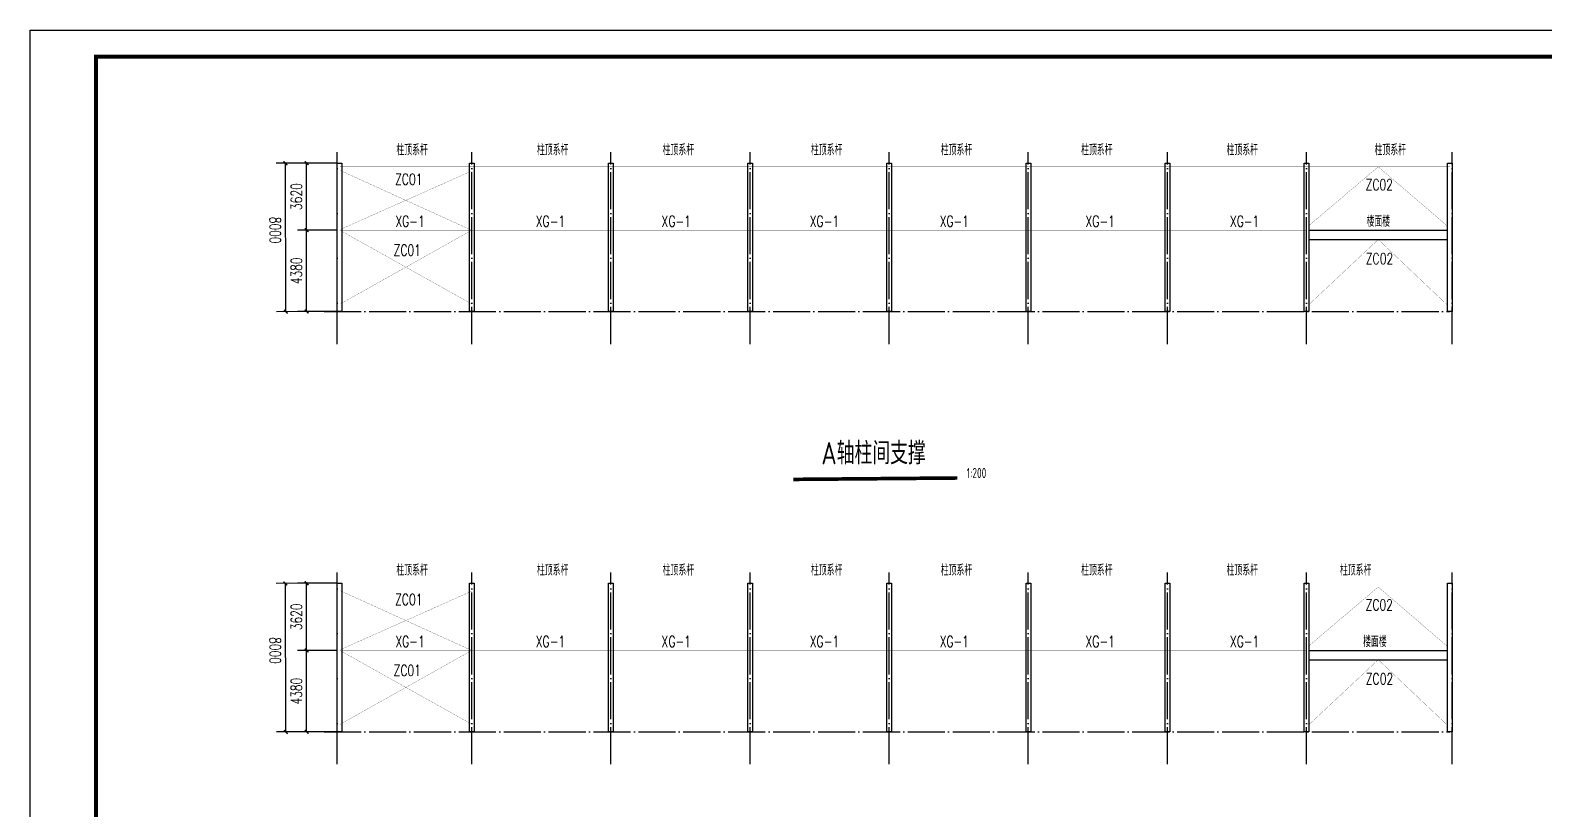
# Model space of a CAD drawing. Extents: x 180850 to 1399066, y 113487 to 334416.
# Drawn here: x 797005 to 878638, y 178382 to 220382 of the extents above; entities that cross this region are included whole.
import ezdxf

# ---------------------------------------------------------------- set-up
doc = ezdxf.new("R2010")
doc.units = 0
doc.header["$LTSCALE"] = 1000
doc.linetypes.add('DASH', pattern=[0.35, 0.25, -0.1])
doc.linetypes.add('DOTE', pattern=[2.42, 2, -0.2, 0.02, -0.2])
for name, color, linetype in [('AXIS', 3, 'Continuous'), ('DIM_SYMB', 3, 'Continuous'), ('DOTE', 1, 'Continuous'), ('GZ', 50, 'Continuous'), ('NUM', 7, 'Continuous'), ('PUB_TEXT', 7, 'Continuous'), ('PUB_TITLE', 4, 'Continuous'), ('SC', 3, 'Continuous'), ('XG', 6, 'Continuous')]:
    doc.layers.add(name, color=color, linetype=linetype)
doc.styles.add('_TCH_DIM', font='SIMPLEX', dxfattribs={"bigfont": 'GBCBIG'})
doc.styles.add('_TCH_DIM_T3', font='SIMPLEX', dxfattribs={"width": 0.705882, "bigfont": 'GBCBIG'})
doc.styles.add('TSSD_Norm', font='tssdeng.shx', dxfattribs={"bigfont": 'hztxt.shx'})
doc.dimstyles.new('_TCH_ARCH&&200', dxfattribs={"dimtxt": 595, "dimasz": 200, "dimexe": 500, "dimexo": 600, "dimgap": 252.5, "dimtad": 1, "dimdec": 0, "dimzin": 0, "dimdsep": 46, "dimtxsty": '_TCH_DIM_T3', "dimblk": 'ARCHTICK', "dimcen": 0.09, "dimclrt": 7, "dimazin": 2, "dimtfac": 1, "dimtdec": 0, "dimtix": 1, "dimtmove": 2, "dimatfit": 3, "dimfxl": 1, "dimtolj": 1, "dimtzin": 0, "dimarcsym": 0})

# ---------------------------------------------------------------- blocks, each defined once
blk = doc.blocks.new('_ArchTick')
at = {"color": 0, "linetype": 'ByBlock', "const_width": 0.4}
blk.add_lwpolyline([(-0.5, -0.5), (0.5, 0.5)], dxfattribs=at)
blk = doc.blocks.new('*D219')
at = {"layer": 'AXIS', "color": 0, "lineweight": -2, "transparency": 16777216}
for p, q in [((813497, 213225), (810258, 213215)), ((810783, 205217), (810758, 213217)), ((813522, 205225), (810283, 205215))]:
    blk.add_line(p, q, dxfattribs=at)
at = {"layer": 'Defpoints', "color": 0, "transparency": 16777216}
for p in [(810758, 213217), (814097, 213227), (814122, 205227)]:
    blk.add_point(p, dxfattribs=at)
at = {"layer": 'AXIS', "color": 0, "lineweight": -2, "transparency": 16777216, "xscale": 200, "yscale": 200, "zscale": 200}
for p, rotation in [((810758, 213217), 90.17904874766555), ((810783, 205217), 270.1790487476655)]:
    blk.add_blockref('_ArchTick', p, dxfattribs=dict(at, rotation=rotation))
at = {"layer": 'AXIS', "color": 7, "transparency": 16777216, "insert": (810208, 209607), "char_height": 595, "attachment_point": 5, "rotation": 270.17905, "style": '_TCH_DIM_T3'}
blk.add_mtext('\\A1;8000', dxfattribs=at)
blk = doc.blocks.new('*D220')
at = {"layer": 'AXIS', "color": 0, "lineweight": -2, "transparency": 16777216}
for p, q in [((813497, 209607), (811403, 209607)), ((811903, 205227), (811903, 209607)), ((813497, 205227), (811403, 205227))]:
    blk.add_line(p, q, dxfattribs=at)
at = {"layer": 'Defpoints', "color": 0, "transparency": 16777216}
for p in [(811903, 209607), (814097, 209607), (814097, 205227)]:
    blk.add_point(p, dxfattribs=at)
at = {"layer": 'AXIS', "color": 0, "lineweight": -2, "transparency": 16777216, "xscale": 200, "yscale": 200, "zscale": 200}
for p, rotation in [((811903, 209607), 90), ((811903, 205227), 270)]:
    blk.add_blockref('_ArchTick', p, dxfattribs=dict(at, rotation=rotation))
at = {"layer": 'AXIS', "color": 7, "transparency": 16777216, "insert": (811353, 207417), "char_height": 595, "attachment_point": 5, "rotation": 90, "style": '_TCH_DIM_T3'}
blk.add_mtext('\\A1;4380', dxfattribs=at)
blk = doc.blocks.new('*D221')
at = {"layer": 'AXIS', "color": 0, "lineweight": -2, "transparency": 16777216}
for p, q in [((813497, 213227), (811403, 213227)), ((811903, 209607), (811903, 213227)), ((813497, 209607), (811403, 209607))]:
    blk.add_line(p, q, dxfattribs=at)
at = {"layer": 'Defpoints', "color": 0, "transparency": 16777216}
for p in [(811903, 213227), (814097, 213227), (814097, 209607)]:
    blk.add_point(p, dxfattribs=at)
at = {"layer": 'AXIS', "color": 0, "lineweight": -2, "transparency": 16777216, "xscale": 200, "yscale": 200, "zscale": 200}
for p, rotation in [((811903, 213227), 90), ((811903, 209607), 270)]:
    blk.add_blockref('_ArchTick', p, dxfattribs=dict(at, rotation=rotation))
at = {"layer": 'AXIS', "color": 7, "transparency": 16777216, "insert": (811353, 211417), "char_height": 595, "attachment_point": 5, "rotation": 90, "style": '_TCH_DIM_T3'}
blk.add_mtext('\\A1;3620', dxfattribs=at)
blk = doc.blocks.new('*D663')
at = {"layer": 'AXIS', "color": 0, "lineweight": -2, "transparency": 16777216}
for p, q in [((813497, 190581), (810258, 190571)), ((810783, 182572), (810758, 190572)), ((813522, 182581), (810283, 182571))]:
    blk.add_line(p, q, dxfattribs=at)
at = {"layer": 'Defpoints', "color": 0, "transparency": 16777216}
for p in [(810758, 190572), (814097, 190583), (814122, 182583)]:
    blk.add_point(p, dxfattribs=at)
at = {"layer": 'AXIS', "color": 0, "lineweight": -2, "transparency": 16777216, "xscale": 200, "yscale": 200, "zscale": 200}
for p, rotation in [((810758, 190572), 90.17904874766555), ((810783, 182572), 270.1790487476655)]:
    blk.add_blockref('_ArchTick', p, dxfattribs=dict(at, rotation=rotation))
at = {"layer": 'AXIS', "color": 7, "transparency": 16777216, "insert": (810208, 186963), "char_height": 595, "attachment_point": 5, "rotation": 270.17905, "style": '_TCH_DIM_T3'}
blk.add_mtext('\\A1;8000', dxfattribs=at)
blk = doc.blocks.new('*D664')
at = {"layer": 'AXIS', "color": 0, "lineweight": -2, "transparency": 16777216}
for p, q in [((813497, 186963), (811403, 186963)), ((811903, 182583), (811903, 186963)), ((813497, 182583), (811403, 182583))]:
    blk.add_line(p, q, dxfattribs=at)
at = {"layer": 'Defpoints', "color": 0, "transparency": 16777216}
for p in [(811903, 186963), (814097, 186963), (814097, 182583)]:
    blk.add_point(p, dxfattribs=at)
at = {"layer": 'AXIS', "color": 0, "lineweight": -2, "transparency": 16777216, "xscale": 200, "yscale": 200, "zscale": 200}
for p, rotation in [((811903, 186963), 90), ((811903, 182583), 270)]:
    blk.add_blockref('_ArchTick', p, dxfattribs=dict(at, rotation=rotation))
at = {"layer": 'AXIS', "color": 7, "transparency": 16777216, "insert": (811353, 184773), "char_height": 595, "attachment_point": 5, "rotation": 90, "style": '_TCH_DIM_T3'}
blk.add_mtext('\\A1;4380', dxfattribs=at)
blk = doc.blocks.new('*D665')
at = {"layer": 'AXIS', "color": 0, "lineweight": -2, "transparency": 16777216}
for p, q in [((813497, 190583), (811403, 190583)), ((811903, 186963), (811903, 190583)), ((813497, 186963), (811403, 186963))]:
    blk.add_line(p, q, dxfattribs=at)
at = {"layer": 'Defpoints', "color": 0, "transparency": 16777216}
for p in [(811903, 190583), (814097, 190583), (814097, 186963)]:
    blk.add_point(p, dxfattribs=at)
at = {"layer": 'AXIS', "color": 0, "lineweight": -2, "transparency": 16777216, "xscale": 200, "yscale": 200, "zscale": 200}
for p, rotation in [((811903, 190583), 90), ((811903, 186963), 270)]:
    blk.add_blockref('_ArchTick', p, dxfattribs=dict(at, rotation=rotation))
at = {"layer": 'AXIS', "color": 7, "transparency": 16777216, "insert": (811353, 188773), "char_height": 595, "attachment_point": 5, "rotation": 90, "style": '_TCH_DIM_T3'}
blk.add_mtext('\\A1;3620', dxfattribs=at)

msp = doc.modelspace()

# ---------------------------------------------------------------- linework, layer by layer
for p, q in [((865930.54, 209607.04), (873402.54, 209607.04)), ((865930.54, 209107.04), (873402.54, 209107.04)), ((865930.54, 186962.88), (873402.54, 186962.88)), ((865930.54, 186462.88), (873402.54, 186462.88))]:
    msp.add_line(p, q)
at = {"layer": 'DIM_SYMB', "const_width": 196}
msp.add_lwpolyline([(838142.63, 196181.04), (846978.15, 196256.69)], dxfattribs=at)
at = {"layer": 'DOTE', "linetype": 'DOTE'}
for p, q in [((813552.54, 203477.04), (813552.54, 213816.3)), ((820802.54, 203477.04), (820802.54, 213816.3)), ((828302.54, 203477.04), (828302.54, 213816.3)), ((835802.54, 203477.04), (835802.54, 213816.3)), ((843302.54, 203477.04), (843302.54, 213816.3)), ((850802.54, 203477.04), (850802.54, 213816.3)), ((858302.54, 203477.04), (858302.54, 213816.3)), ((865802.54, 203477.04), (865802.54, 213816.3)), ((873652.54, 203477.04), (873652.54, 213816.3)), ((812846.89, 205227.04), (873524.54, 205227.04)), ((813552.54, 180832.88), (813552.54, 191172.14)), ((820802.54, 180832.88), (820802.54, 191172.14)), ((828302.54, 180832.88), (828302.54, 191172.14)), ((835802.54, 180832.88), (835802.54, 191172.14)), ((843302.54, 180832.88), (843302.54, 191172.14)), ((850802.54, 180832.88), (850802.54, 191172.14)), ((858302.54, 180832.88), (858302.54, 191172.14)), ((865802.54, 180832.88), (865802.54, 191172.14)), ((873652.54, 180832.88), (873652.54, 191172.14)), ((812846.89, 182582.88), (873524.54, 182582.88))]:
    msp.add_line(p, q, dxfattribs=at)
at = {"layer": 'GZ'}
for points in [[(813552.54, 205227.04), (813552.54, 213227.04), (813802.54, 213227.04), (813802.54, 205227.04)], [(820680.54, 205227.04), (820680.54, 213227.04), (820930.54, 213227.04), (820930.54, 205227.04)], [(828180.54, 205227.04), (828180.54, 213227.04), (828430.54, 213227.04), (828430.54, 205227.04)], [(835680.54, 205227.04), (835680.54, 213227.04), (835930.54, 213227.04), (835930.54, 205227.04)], [(843180.54, 205227.04), (843180.54, 213227.04), (843430.54, 213227.04), (843430.54, 205227.04)], [(850680.54, 205227.04), (850680.54, 213227.04), (850930.54, 213227.04), (850930.54, 205227.04)], [(858180.54, 205227.04), (858180.54, 213227.04), (858430.54, 213227.04), (858430.54, 205227.04)], [(865680.54, 205227.04), (865680.54, 213227.04), (865930.54, 213227.04), (865930.54, 205227.04)], [(873402.54, 205227.04), (873402.54, 213227.04), (873652.54, 213227.04), (873652.54, 205227.04)], [(813552.54, 182582.88), (813552.54, 190582.88), (813802.54, 190582.88), (813802.54, 182582.88)], [(820680.54, 182582.88), (820680.54, 190582.88), (820930.54, 190582.88), (820930.54, 182582.88)], [(828180.54, 182582.88), (828180.54, 190582.88), (828430.54, 190582.88), (828430.54, 182582.88)], [(835680.54, 182582.88), (835680.54, 190582.88), (835930.54, 190582.88), (835930.54, 182582.88)], [(843180.54, 182582.88), (843180.54, 190582.88), (843430.54, 190582.88), (843430.54, 182582.88)], [(850680.54, 182582.88), (850680.54, 190582.88), (850930.54, 190582.88), (850930.54, 182582.88)], [(858180.54, 182582.88), (858180.54, 190582.88), (858430.54, 190582.88), (858430.54, 182582.88)], [(865680.54, 182582.88), (865680.54, 190582.88), (865930.54, 190582.88), (865930.54, 182582.88)], [(873402.54, 182582.88), (873402.54, 190582.88), (873652.54, 190582.88), (873652.54, 182582.88)]]:
    msp.add_lwpolyline(points, close=True, dxfattribs=at)
at = {"layer": 'PUB_TITLE'}
msp.add_lwpolyline([(797005.45, 220381.89), (915934.63, 220381.89), (915934.63, 136381.97), (797005.45, 136381.97)], close=True, dxfattribs=at)
at = {"layer": 'PUB_TITLE', "const_width": 212.12}
msp.add_lwpolyline([(800540.8, 137796.11), (800540.8, 218967.75), (914520.49, 218967.75), (914520.49, 137796.11)], close=True, dxfattribs=at)
at = {"layer": 'SC', "const_width": 10}
for points in [[(820808.95, 205627.39), (813696.8, 209607.04), (813911.7, 209734.78), (820802.54, 212804.11)], [(813702.54, 205627.39), (820799.54, 209607.04), (813709.98, 212827.73)], [(865896.13, 209829.96), (869666.54, 213027.04)], [(873393.13, 209829.96), (869666.54, 213027.04)], [(865896.13, 205573.01), (869666.54, 209107.04)], [(873393.13, 205573.01), (869666.54, 209107.04)], [(865896.13, 187185.8), (869666.54, 190382.88)], [(873393.13, 187185.8), (869666.54, 190382.88)], [(820808.95, 182983.23), (813696.8, 186962.88), (813911.7, 187090.62), (820802.54, 190159.95)], [(813702.54, 182983.23), (820799.54, 186962.88), (813709.98, 190183.57)], [(865896.13, 182935.61), (869666.54, 186462.88)], [(873393.13, 182935.61), (869666.54, 186462.88)]]:
    msp.add_lwpolyline(points, dxfattribs=at)
at = {"layer": 'XG', "linetype": 'DASH', "const_width": 10}
for points in [[(813702.54, 213027.04), (828302.54, 213027.04)], [(828302.54, 213027.04), (873524.54, 213027.04)], [(813827.54, 209607.04), (828302.54, 209607.04)], [(828302.54, 209607.04), (865802.54, 209607.04)], [(813702.54, 190382.88), (828302.54, 190382.88)], [(828302.54, 190382.88), (873524.54, 190382.88)], [(813827.54, 186962.88), (828302.54, 186962.88)], [(828302.54, 186962.88), (865802.54, 186962.88)]]:
    msp.add_lwpolyline(points, dxfattribs=at)

# ---------------------------------------------------------------- texts
at = {"layer": 'NUM', "linetype": 'ByBlock', "style": 'TSSD_Norm', "width": 0.8}
msp.add_text('A轴柱间支撑', height=1200, dxfattribs=at).set_placement((839649.22, 196994.04))
at = {"layer": 'NUM', "style": 'TSSD_Norm', "width": 0.7}
msp.add_text('1:200', height=550, dxfattribs=at).set_placement((847481.47, 196248.71))
at = {"layer": 'PUB_TEXT', "style": '_TCH_DIM', "width": 0.705882}
for s, p in [('柱顶系杆', (816739.81, 213640.71)), ('柱顶系杆', (824317.16, 213640.71)), ('柱顶系杆', (831094.39, 213640.71)), ('柱顶系杆', (839086.46, 213640.71)), ('柱顶系杆', (846086.46, 213640.71)), ('柱顶系杆', (853649.35, 213640.71)), ('柱顶系杆', (861488.9, 213640.71)), ('柱顶系杆', (869465.68, 213640.71)), ('ZC01', (816674.22, 212055.11)), ('ZC02', (868986.14, 211761.82)), ('XG-1', (816688.51, 209790.89)), ('XG-1', (824257.56, 209790.89)), ('XG-1', (831034.8, 209790.89)), ('XG-1', (839026.86, 209790.89)), ('XG-1', (846026.86, 209790.89)), ('XG-1', (853888.49, 209790.89)), ('XG-1', (861672.84, 209790.89)), ('楼面楼', (869034.04, 209790.89)), ('ZC01', (816591.45, 208233.25)), ('ZC02', (868997.34, 207774.96)), ('柱顶系杆', (816739.81, 190996.55)), ('柱顶系杆', (824317.16, 190996.55)), ('柱顶系杆', (831094.39, 190996.55)), ('柱顶系杆', (839086.46, 190996.55)), ('柱顶系杆', (846086.46, 190996.55)), ('柱顶系杆', (853649.35, 190996.55)), ('柱顶系杆', (861488.9, 190996.55)), ('柱顶系杆', (867602.84, 190996.55)), ('ZC01', (816674.22, 189410.95)), ('ZC02', (868986.14, 189117.66)), ('楼面楼', (868848.67, 187146.73)), ('XG-1', (816688.51, 187146.73)), ('XG-1', (824257.56, 187146.73)), ('XG-1', (831034.8, 187146.73)), ('XG-1', (839026.86, 187146.73)), ('XG-1', (846026.86, 187146.73)), ('XG-1', (853888.49, 187146.73)), ('XG-1', (861672.84, 187146.73)), ('ZC01', (816591.45, 185589.09)), ('ZC02', (868997.34, 185130.8))]:
    msp.add_text(s, height=600, dxfattribs=at).set_placement(p)

# ---------------------------------------------------------------- dimensions: what is measured, and where the dimension line sits
at = {"layer": 'AXIS'}
for base, p1, p2, picture, middle in [((810757.88, 213216.6), (814121.89, 205227.04), (814096.89, 213227.04), '*D219', (810207.85, 209607.04)), ((810757.88, 190572.44), (814121.89, 182582.88), (814096.89, 190582.88), '*D663', (810207.85, 186962.88))]:
    dim = msp.add_linear_dim(base=base, p1=p1, p2=p2, angle=90.1790487, dimstyle='_TCH_ARCH&&200', dxfattribs=at)
    dim.commit()
    dim.dimension.update_dxf_attribs({"geometry": picture, "text_midpoint": middle, "dimtype": 161})
for p1, p2, picture, middle in [((814096.89, 209607.04), (814096.89, 213227.04), '*D221', (811353.13, 211417.04)), ((814096.89, 205227.04), (814096.89, 209607.04), '*D220', (811353.13, 207417.04)), ((814096.89, 186962.88), (814096.89, 190582.88), '*D665', (811353.13, 188772.88)), ((814096.89, 182582.88), (814096.89, 186962.88), '*D664', (811353.13, 184772.88))]:
    dim = msp.add_aligned_dim(p1=p1, p2=p2, distance=2193.75, dimstyle='_TCH_ARCH&&200', dxfattribs=at)
    dim.commit()
    dim.dimension.update_dxf_attribs({"geometry": picture, "text_midpoint": middle})

doc.saveas('drawing.dxf')
